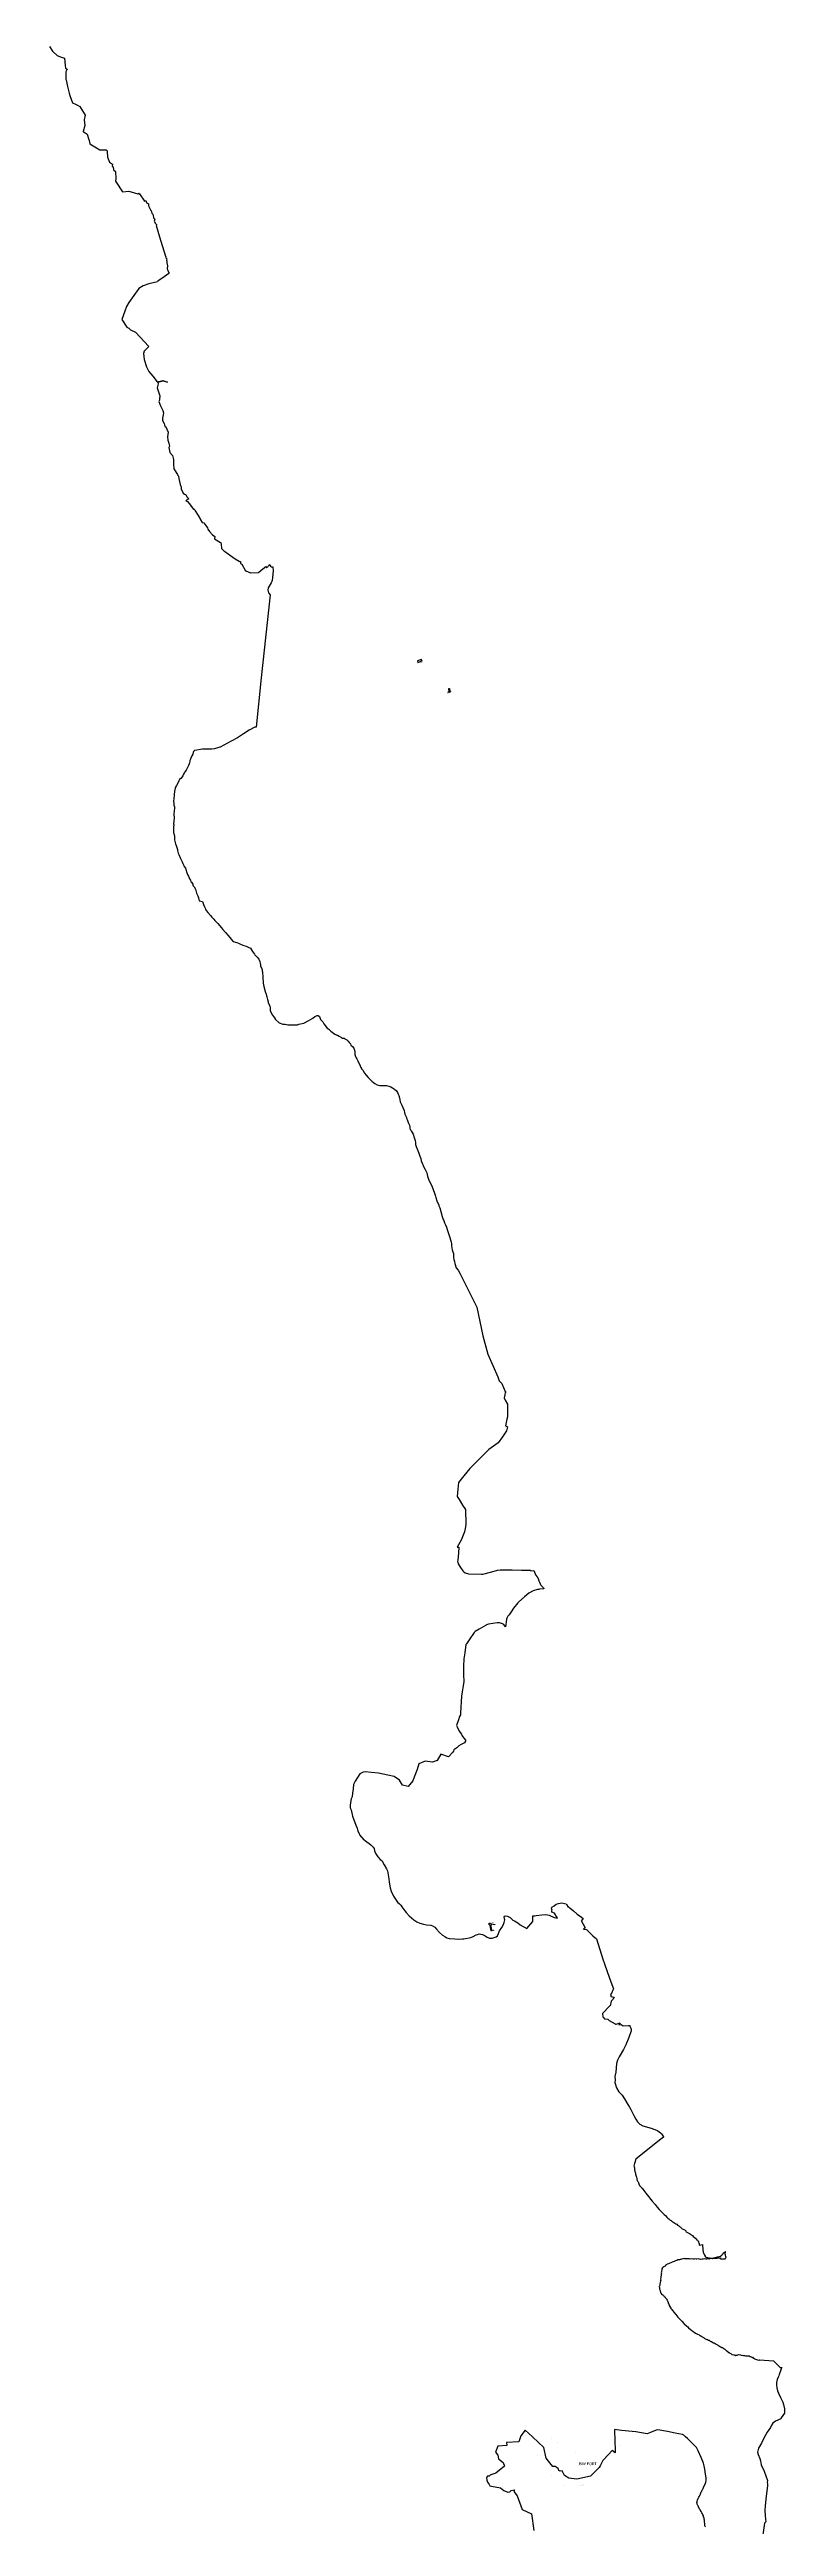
# Model space of a CAD drawing. Header units: metres. Extents: x 291232 to 378809, y 1824167 to 1998918.
# Drawn here: x 300090 to 312870, y 1912717 to 1955818 of the extents above; entities that cross this region are included whole.
import ezdxf

# ---------------------------------------------------------------- set-up
doc = ezdxf.new("R2010")
doc.units = ezdxf.units.M
for name, color, linetype in [('DISTRICT BOUNDRY', 86, 'Continuous'), ('PORT', 5, 'Continuous'), ('PORT TEXT', 7, 'Continuous')]:
    doc.layers.add(name, color=color, linetype=linetype)
doc.styles.get("Standard").update_dxf_attribs({"font": 'calibri.ttf'})

msp = doc.modelspace()

# ---------------------------------------------------------------- linework, layer by layer
at = {"layer": 'DISTRICT BOUNDRY'}
for points in [[(300090, 1955869, 0), (300140, 1955788, 0), (300155, 1955777, 0), (300221, 1955714, 0), (300263, 1955697, 0), (300348, 1955670, 0), (300361, 1955540, 0), (300369, 1955493, 0), (300395, 1955474, 0), (300373, 1955430, 0), (300371, 1955425, 0), (300374, 1955415, 0), (300374, 1955342, 0), (300373, 1955303, 0), (300377, 1955292, 0), (300403, 1955174, 0), (300433, 1955058, 0), (300444, 1955018, 0), (300487, 1954889, 0), (300542, 1954867, 0), (300573, 1954850, 0), (300616, 1954828, 0), (300711, 1954678, 0), (300693, 1954595, 0), (300703, 1954497, 0), (300677, 1954391, 0), (300676, 1954388, 0), (300692, 1954382, 0), (300744, 1954346, 0), (300753, 1954311, 0), (300758, 1954305, 0), (300779, 1954232, 0), (300790, 1954176, 0), (300965, 1954070, 0), (301027, 1954071, 0), (301077, 1954073, 0), (301080, 1954069, 0), (301090, 1954055, 0), (301090, 1954042, 0), (301095, 1953943, 0), (301132, 1953856, 0), (301185, 1953821, 0), (301179, 1953791, 0), (301195, 1953778, 0), (301202, 1953724, 0), (301235, 1953698, 0), (301240, 1953565, 0), (301239, 1953530, 0), (301248, 1953509, 0), (301359, 1953339, 0), (301466, 1953356, 0), (301624, 1953308, 0), (301642, 1953320, 0), (301649, 1953310, 0), (301652, 1953303, 0), (301654, 1953304, 0), (301740, 1953177, 0), (301763, 1953193, 0), (301777, 1953156, 0), (301778, 1953152, 0), (301809, 1953132, 0), (301812, 1953098, 0), (301853, 1953015, 0), (301854, 1953014, 0), (301871, 1952972, 0), (301888, 1952954, 0), (301890, 1952935, 0), (301897, 1952890, 0), (301918, 1952864, 0), (301911, 1952833, 0), (301931, 1952790, 0), (301950, 1952776, 0), (301949, 1952765, 0), (301950, 1952763, 0), (301954, 1952756, 0), (301943, 1952753, 0), (302002, 1952558, 0), (302049, 1952409, 0), (302112, 1952207, 0), (302112, 1952198, 0), (302113, 1952194, 0), (302128, 1952176, 0), (302123, 1952152, 0), (302131, 1952133, 0), (302129, 1952107, 0), (302143, 1952052, 0), (302136, 1952000, 0), (302140, 1951992, 0), (302160, 1951941, 0), (302173, 1951928, 0), (302160, 1951926, 0), (302162, 1951919, 0), (302082, 1951864, 0), (301973, 1951788, 0), (301965, 1951777, 0), (301819, 1951738, 0), (301716, 1951705, 0), (301643, 1951660, 0), (301468, 1951414, 0), (301430, 1951348, 0), (301397, 1951264, 0), (301348, 1951123, 0), (301436, 1950988, 0), (301467, 1950969, 0), (301497, 1950941, 0), (301583, 1950902, 0), (301817, 1950648, 0), (301736, 1950568, 0), (301726, 1950531, 0), (301736, 1950422, 0), (301778, 1950297, 0), (301819, 1950217, 0), (301885, 1950132, 0), (301960, 1950034, 0), (302059, 1950057, 0), (302140, 1950030, 0), (302067, 1950046, 0), (301972, 1950022, 0), (301977, 1950003, 0), (301961, 1949933, 0), (302010, 1949794, 0), (302006, 1949768, 0), (302003, 1949750, 0), (301999, 1949717, 0), (301992, 1949695, 0), (302020, 1949620, 0), (302059, 1949539, 0), (302070, 1949498, 0), (302065, 1949464, 0), (302054, 1949402, 0), (302055, 1949361, 0), (302081, 1949312, 0), (302089, 1949287, 0), (302092, 1949259, 0), (302110, 1949255, 0), (302113, 1949255, 0), (302130, 1949214, 0), (302154, 1949158, 0), (302138, 1949077, 0), (302145, 1949020, 0), (302164, 1948969, 0), (302173, 1948914, 0), (302164, 1948893, 0), (302182, 1948803, 0), (302228, 1948755, 0), (302248, 1948683, 0), (302248, 1948649, 0), (302245, 1948601, 0), (302252, 1948519, 0), (302315, 1948423, 0), (302320, 1948406, 0), (302330, 1948395, 0), (302338, 1948352, 0), (302364, 1948250, 0), (302380, 1948204, 0), (302377, 1948173, 0), (302416, 1948099, 0), (302434, 1948080, 0), (302458, 1948076, 0), (302476, 1948037, 0), (302513, 1948001, 0), (302459, 1947965, 0), (302486, 1947955, 0), (302538, 1947887, 0), (302561, 1947859, 0), (302565, 1947859, 0), (302593, 1947815, 0), (302603, 1947824, 0), (302622, 1947793, 0), (302672, 1947707, 0), (302712, 1947642, 0), (302714, 1947638, 0), (302716, 1947635, 0), (302744, 1947589, 0), (302775, 1947581, 0), (302808, 1947535, 0), (302837, 1947496, 0), (302840, 1947469, 0), (302874, 1947432, 0), (302924, 1947374, 0), (302925, 1947373, 0), (302963, 1947347, 0), (302961, 1947306, 0), (303060, 1947242, 0), (303068, 1947237, 0), (303072, 1947205, 0), (303082, 1947138, 0), (303128, 1947088, 0), (303130, 1947087, 0), (303197, 1947040, 0), (303315, 1946957, 0), (303388, 1946914, 0), (303392, 1946911, 0), (303411, 1946911, 0), (303408, 1946875, 0), (303433, 1946864, 0), (303498, 1946748, 0), (303506, 1946745, 0), (303587, 1946713, 0), (303591, 1946712, 0), (303719, 1946716, 0), (303724, 1946716, 0), (303801, 1946782, 0), (303849, 1946823, 0), (303862, 1946802, 0), (303868, 1946807, 0), (303876, 1946813, 0), (303883, 1946819, 0), (303894, 1946827, 0), (303899, 1946831, 0), (303910, 1946839, 0), (303904, 1946847, 0), (303915, 1946854, 0), (303919, 1946856, 0), (303932, 1946827, 0), (303948, 1946818, 0), (303970, 1946819, 0), (303978, 1946745, 0), (303961, 1946579, 0), (303942, 1946538, 0), (303890, 1946451, 0), (303888, 1946412, 0), (303897, 1946362, 0), (303926, 1946330, 0), (303772, 1944885, 0), (303681, 1944027, 0), (303659, 1944025, 0), (303564, 1943975, 0), (303463, 1943911, 0), (303361, 1943842, 0), (303246, 1943785, 0), (303055, 1943679, 0), (303052, 1943676, 0), (302959, 1943652, 0), (302911, 1943644, 0), (302815, 1943644, 0), (302751, 1943641, 0), (302619, 1943623, 0), (302611, 1943622, 0), (302600, 1943609, 0), (302595, 1943603, 0), (302587, 1943587, 0), (302579, 1943556, 0), (302562, 1943526, 0), (302547, 1943488, 0), (302542, 1943468, 0), (302531, 1943446, 0), (302531, 1943429, 0), (302522, 1943406, 0), (302519, 1943388, 0), (302504, 1943358, 0), (302491, 1943324, 0), (302471, 1943291, 0), (302467, 1943280, 0), (302445, 1943249, 0), (302434, 1943236, 0), (302422, 1943211, 0), (302407, 1943182, 0), (302397, 1943160, 0), (302374, 1943132, 0), (302352, 1943113, 0), (302337, 1943095, 0), (302325, 1943062, 0), (302299, 1943011, 0), (302281, 1942982, 0), (302272, 1942965, 0), (302262, 1942910, 0), (302256, 1942848, 0), (302251, 1942778, 0), (302246, 1942747, 0), (302249, 1942695, 0), (302252, 1942667, 0), (302260, 1942641, 0), (302261, 1942611, 0), (302256, 1942575, 0), (302252, 1942507, 0), (302254, 1942455, 0), (302250, 1942387, 0), (302248, 1942345, 0), (302250, 1942327, 0), (302244, 1942284, 0), (302244, 1942231, 0), (302247, 1942216, 0), (302247, 1942199, 0), (302253, 1942173, 0), (302261, 1942137, 0), (302261, 1942111, 0), (302263, 1942066, 0), (302272, 1942022, 0), (302281, 1941994, 0), (302293, 1941965, 0), (302306, 1941931, 0), (302312, 1941898, 0), (302314, 1941880, 0), (302324, 1941832, 0), (302336, 1941808, 0), (302365, 1941739, 0), (302398, 1941682, 0), (302407, 1941653, 0), (302420, 1941630, 0), (302427, 1941618, 0), (302433, 1941600, 0), (302452, 1941574, 0), (302466, 1941534, 0), (302470, 1941511, 0), (302485, 1941479, 0), (302495, 1941451, 0), (302506, 1941432, 0), (302516, 1941403, 0), (302521, 1941387, 0), (302539, 1941362, 0), (302549, 1941341, 0), (302553, 1941328, 0), (302558, 1941327, 0), (302579, 1941293, 0), (302583, 1941285, 0), (302590, 1941268, 0), (302605, 1941250, 0), (302629, 1941209, 0), (302647, 1941137, 0), (302666, 1941090, 0), (302678, 1941054, 0), (302688, 1941026, 0), (302691, 1941005, 0), (302751, 1940994, 0), (302753, 1940975, 0), (302767, 1940943, 0), (302787, 1940901, 0), (302804, 1940864, 0), (302816, 1940836, 0), (302841, 1940799, 0), (302887, 1940747, 0), (302911, 1940722, 0), (302947, 1940686, 0), (302965, 1940663, 0), (302991, 1940635, 0), (303014, 1940608, 0), (303050, 1940567, 0), (303073, 1940538, 0), (303102, 1940505, 0), (303147, 1940456, 0), (303191, 1940409, 0), (303224, 1940367, 0), (303249, 1940335, 0), (303271, 1940306, 0), (303291, 1940296, 0), (303317, 1940286, 0), (303347, 1940277, 0), (303378, 1940265, 0), (303424, 1940246, 0), (303466, 1940230, 0), (303510, 1940213, 0), (303545, 1940196, 0), (303583, 1940178, 0), (303620, 1940121, 0), (303653, 1940078, 0), (303662, 1940065, 0), (303701, 1940026, 0), (303728, 1939991, 0), (303749, 1939947, 0), (303752, 1939916, 0), (303758, 1939900, 0), (303761, 1939872, 0), (303784, 1939819, 0), (303788, 1939805, 0), (303787, 1939786, 0), (303791, 1939768, 0), (303797, 1939674, 0), (303803, 1939569, 0), (303816, 1939513, 0), (303842, 1939427, 0), (303856, 1939379, 0), (303861, 1939350, 0), (303866, 1939333, 0), (303880, 1939288, 0), (303889, 1939245, 0), (303889, 1939233, 0), (303922, 1939172, 0), (303927, 1939144, 0), (303929, 1939099, 0), (303936, 1939069, 0), (303966, 1939013, 0), (304001, 1938971, 0), (304019, 1938939, 0), (304081, 1938884, 0), (304147, 1938859, 0), (304187, 1938857, 0), (304234, 1938849, 0), (304260, 1938844, 0), (304268, 1938845, 0), (304399, 1938849, 0), (304426, 1938856, 0), (304511, 1938875, 0), (304590, 1938919, 0), (304666, 1938965, 0), (304704, 1938994, 0), (304743, 1939007, 0), (304759, 1939007, 0), (304785, 1938992, 0), (304804, 1938942, 0), (304818, 1938921, 0), (304843, 1938899, 0), (304860, 1938866, 0), (304918, 1938790, 0), (304949, 1938771, 0), (304983, 1938735, 0), (305025, 1938702, 0), (305052, 1938686, 0), (305075, 1938672, 0), (305082, 1938675, 0), (305099, 1938668, 0), (305126, 1938649, 0), (305166, 1938627, 0), (305187, 1938614, 0), (305204, 1938613, 0), (305206, 1938616, 0), (305214, 1938612, 0), (305223, 1938602, 0), (305261, 1938584, 0), (305280, 1938561, 0), (305303, 1938539, 0), (305322, 1938517, 0), (305331, 1938495, 0), (305360, 1938469, 0), (305383, 1938440, 0), (305394, 1938406, 0), (305397, 1938377, 0), (305400, 1938351, 0), (305399, 1938342, 0), (305401, 1938334, 0), (305400, 1938328, 0), (305409, 1938296, 0), (305422, 1938275, 0), (305433, 1938254, 0), (305451, 1938222, 0), (305494, 1938131, 0), (305503, 1938106, 0), (305513, 1938089, 0), (305516, 1938081, 0), (305535, 1938056, 0), (305565, 1938007, 0), (305593, 1937970, 0), (305628, 1937929, 0), (305670, 1937889, 0), (305698, 1937862, 0), (305720, 1937848, 0), (305723, 1937846, 0), (305749, 1937825, 0), (305789, 1937802, 0), (305832, 1937793, 0), (305852, 1937791, 0), (305868, 1937791, 0), (305933, 1937793, 0), (305948, 1937789, 0), (305989, 1937782, 0), (306025, 1937767, 0), (306056, 1937751, 0), (306086, 1937729, 0), (306122, 1937697, 0), (306140, 1937669, 0), (306152, 1937643, 0), (306165, 1937616, 0), (306178, 1937575, 0), (306184, 1937544, 0), (306187, 1937506, 0), (306196, 1937483, 0), (306216, 1937447, 0), (306236, 1937407, 0), (306255, 1937356, 0), (306264, 1937321, 0), (306271, 1937295, 0), (306278, 1937270, 0), (306296, 1937234, 0), (306298, 1937224, 0), (306309, 1937201, 0), (306329, 1937149, 0), (306349, 1937103, 0), (306355, 1937066, 0), (306354, 1937047, 0), (306362, 1937024, 0), (306372, 1937014, 0), (306380, 1937002, 0), (306397, 1936975, 0), (306412, 1936943, 0), (306431, 1936885, 0), (306442, 1936854, 0), (306446, 1936833, 0), (306451, 1936801, 0), (306455, 1936766, 0), (306463, 1936732, 0), (306488, 1936674, 0), (306509, 1936615, 0), (306529, 1936564, 0), (306544, 1936520, 0), (306554, 1936481, 0), (306568, 1936438, 0), (306599, 1936368, 0), (306623, 1936332, 0), (306637, 1936297, 0), (306650, 1936269, 0), (306664, 1936213, 0), (306667, 1936195, 0), (306683, 1936146, 0), (306723, 1936078, 0), (306743, 1936030, 0), (306782, 1935918, 0), (306800, 1935867, 0), (306806, 1935844, 0), (306823, 1935785, 0), (306858, 1935706, 0), (306862, 1935696, 0), (306862, 1935696, 0), (306876, 1935662, 0), (306894, 1935597, 0), (306915, 1935509, 0), (306935, 1935461, 0), (306947, 1935441, 0), (306959, 1935400, 0), (306974, 1935367, 0), (306991, 1935327, 0), (307005, 1935286, 0), (307027, 1935213, 0), (307038, 1935182, 0), (307050, 1935147, 0), (307062, 1935106, 0), (307073, 1935063, 0), (307079, 1935039, 0), (307082, 1935004, 0), (307085, 1934969, 0), (307091, 1934933, 0), (307103, 1934895, 0), (307112, 1934866, 0), (307114, 1934849, 0), (307115, 1934826, 0), (307117, 1934798, 0), (307122, 1934765, 0), (307132, 1934730, 0), (307137, 1934693, 0), (307159, 1934621, 0), (307194, 1934579, 0), (307194, 1934579, 0), (307229, 1934513, 0), (307522, 1933932, 0), (307625, 1933436, 0), (307714, 1933116, 0), (307883, 1932721, 0), (307907, 1932653, 0), (307954, 1932603, 0), (308011, 1932469, 0), (308030, 1932455, 0), (308016, 1932444, 0), (308008, 1932419, 0), (308007, 1932409, 0), (308007, 1932408, 0), (307994, 1932357, 0), (308014, 1932313, 0), (308054, 1932249, 0), (308052, 1932214, 0), (308054, 1932153, 0), (308052, 1932121, 0), (308055, 1932072, 0), (308052, 1932034, 0), (308053, 1932028, 0), (308045, 1931987, 0), (308018, 1931867, 0), (308054, 1931851, 0), (308037, 1931780, 0), (307967, 1931676, 0), (307891, 1931575, 0), (307729, 1931459, 0), (307631, 1931358, 0), (307510, 1931238, 0), (307399, 1931124, 0), (307292, 1930999, 0), (307199, 1930885, 0), (307190, 1930768, 0), (307179, 1930642, 0), (307216, 1930586, 0), (307272, 1930490, 0), (307325, 1930413, 0), (307325, 1930339, 0), (307328, 1930226, 0), (307331, 1930163, 0), (307326, 1930114, 0), (307306, 1930027, 0), (307247, 1929878, 0), (307179, 1929759, 0), (307206, 1929755, 0), (307200, 1929658, 0), (307190, 1929529, 0), (307187, 1929509, 0), (307188, 1929494, 0), (307197, 1929469, 0), (307238, 1929406, 0), (307277, 1929348, 0), (307281, 1929339, 0), (307294, 1929329, 0), (307317, 1929313, 0), (307373, 1929295, 0), (307603, 1929290, 0), (307627, 1929289, 0), (307784, 1929331, 0), (307880, 1929357, 0), (307927, 1929362, 0), (308135, 1929362, 0), (308298, 1929359, 0), (308453, 1929356, 0), (308461, 1929345, 0), (308510, 1929351, 0), (308533, 1929295, 0), (308543, 1929274, 0), (308570, 1929239, 0), (308590, 1929203, 0), (308592, 1929187, 0), (308596, 1929172, 0), (308610, 1929150, 0), (308619, 1929121, 0), (308631, 1929099, 0), (308643, 1929086, 0), (308665, 1929067, 0), (308682, 1929051, 0), (308685, 1929031, 0), (308683, 1929032, 0), (308613, 1929028, 0), (308592, 1929022, 0), (308577, 1929023, 0), (308501, 1929000, 0), (308425, 1928958, 0), (308350, 1928895, 0), (308250, 1928807, 0), (308233, 1928791, 0), (308161, 1928697, 0), (308106, 1928618, 0), (308082, 1928583, 0), (308062, 1928558, 0), (308043, 1928522, 0), (308039, 1928503, 0), (308036, 1928498, 0), (308020, 1928370, 0), (307990, 1928411, 0), (307967, 1928425, 0), (307914, 1928442, 0), (307892, 1928444, 0), (307873, 1928439, 0), (307723, 1928420, 0), (307689, 1928409, 0), (307682, 1928403, 0), (307560, 1928332, 0), (307494, 1928293, 0), (307473, 1928273, 0), (307388, 1928148, 0), (307340, 1928076, 0), (307332, 1928062, 0), (307310, 1927917, 0), (307296, 1927815, 0), (307290, 1927687, 0), (307287, 1927644, 0), (307290, 1927538, 0), (307295, 1927418, 0), (307282, 1927343, 0), (307264, 1927243, 0), (307254, 1927167, 0), (307239, 1926875, 0), (307238, 1926843, 0), (307220, 1926812, 0), (307203, 1926756, 0), (307168, 1926657, 0), (307176, 1926634, 0), (307211, 1926556, 0), (307252, 1926505, 0), (307260, 1926479, 0), (307321, 1926400, 0), (307326, 1926380, 0), (307305, 1926355, 0), (307250, 1926327, 0), (307207, 1926298, 0), (307171, 1926264, 0), (307123, 1926233, 0), (307114, 1926206, 0), (307101, 1926192, 0), (307027, 1926112, 0), (306892, 1926157, 0), (306832, 1926046, 0), (306750, 1926018, 0), (306623, 1926035, 0), (306514, 1925985, 0), (306482, 1925891, 0), (306433, 1925758, 0), (306406, 1925692, 0), (306325, 1925593, 0), (306226, 1925614, 0), (306176, 1925702, 0), (306082, 1925767, 0), (305972, 1925788, 0), (305813, 1925824, 0), (305687, 1925839, 0), (305579, 1925850, 0), (305543, 1925840, 0), (305487, 1925811, 0), (305447, 1925752, 0), (305406, 1925687, 0), (305373, 1925629, 0), (305367, 1925550, 0), (305356, 1925475, 0), (305351, 1925414, 0), (305335, 1925381, 0), (305322, 1925315, 0), (305315, 1925263, 0), (305317, 1925222, 0), (305334, 1925186, 0), (305358, 1925075, 0), (305416, 1924922, 0), (305440, 1924868, 0), (305453, 1924816, 0), (305475, 1924777, 0), (305481, 1924751, 0), (305555, 1924666, 0), (305577, 1924651, 0), (305613, 1924625, 0), (305643, 1924608, 0), (305676, 1924580, 0), (305716, 1924539, 0), (305736, 1924512, 0), (305743, 1924474, 0), (305762, 1924424, 0), (305798, 1924369, 0), (305839, 1924324, 0), (305869, 1924306, 0), (305872, 1924292, 0), (305911, 1924231, 0), (305948, 1924162, 0), (305965, 1924126, 0), (305988, 1923988, 0), (305994, 1923931, 0), (306013, 1923831, 0), (306029, 1923770, 0), (306071, 1923687, 0), (306104, 1923634, 0), (306132, 1923598, 0), (306142, 1923581, 0), (306174, 1923551, 0), (306198, 1923528, 0), (306215, 1923501, 0), (306266, 1923427, 0), (306291, 1923403, 0), (306346, 1923341, 0), (306427, 1923276, 0), (306478, 1923240, 0), (306531, 1923215, 0), (306591, 1923198, 0), (306645, 1923185, 0), (306719, 1923179, 0), (306749, 1923170, 0), (306789, 1923143, 0), (306820, 1923112, 0), (306874, 1923050, 0), (306922, 1923008, 0), (306962, 1922982, 0), (306999, 1922959, 0), (307040, 1922948, 0), (307136, 1922942, 0), (307194, 1922938, 0), (307269, 1922940, 0), (307295, 1922944, 0), (307325, 1922946, 0), (307385, 1922961, 0), (307416, 1922966, 0), (307459, 1922986, 0), (307511, 1923015, 0), (307533, 1923017, 0), (307562, 1923032, 0), (307617, 1923016, 0), (307664, 1922994, 0), (307702, 1922969, 0), (307741, 1922954, 0), (307787, 1922957, 0), (307824, 1922963, 0), (307855, 1922976, 0), (307880, 1922997, 0), (307900, 1923034, 0), (307917, 1923084, 0), (307956, 1923141, 0), (307978, 1923183, 0), (307996, 1923225, 0), (308003, 1923248, 0), (308005, 1923271, 0), (307999, 1923292, 0), (307998, 1923330, 0), (308011, 1923341, 0), (308053, 1923335, 0), (308098, 1923313, 0), (308148, 1923269, 0), (308177, 1923255, 0), (308234, 1923222, 0), (308275, 1923188, 0), (308391, 1923121, 0), (308492, 1923242, 0), (308493, 1923344, 0), (308527, 1923340, 0), (308552, 1923348, 0), (308648, 1923361, 0), (308718, 1923365, 0), (308779, 1923353, 0), (308868, 1923314, 0), (308921, 1923304, 0), (308917, 1923313, 0), (308896, 1923351, 0), (308890, 1923363, 0), (308871, 1923390, 0), (308824, 1923407, 0), (308826, 1923427, 0), (308828, 1923452, 0), (308827, 1923451, 0), (308828, 1923452, 0), (308817, 1923458, 0), (308826, 1923495, 0), (308868, 1923515, 0), (308898, 1923545, 0), (308942, 1923558, 0), (308969, 1923562, 0), (308994, 1923567, 0), (309072, 1923554, 0), (309079, 1923541, 0), (309109, 1923496, 0), (309117, 1923498, 0), (309120, 1923496, 0), (309139, 1923482, 0), (309200, 1923429, 0), (309204, 1923428, 0), (309260, 1923375, 0), (309264, 1923371, 0), (309342, 1923318, 0), (309367, 1923297, 0), (309348, 1923270, 0), (309332, 1923260, 0), (309402, 1923133, 0), (309378, 1923110, 0), (309428, 1923107, 0), (309538, 1922996, 0), (309599, 1922940, 0), (309711, 1922586, 0), (309738, 1922509, 0), (309789, 1922377, 0), (309853, 1922192, 0), (309897, 1922070, 0), (309893, 1922062, 0), (309888, 1922052, 0), (309885, 1922046, 0), (309881, 1922035, 0), (309876, 1922026, 0), (309873, 1922018, 0), (309869, 1922008, 0), (309866, 1922002, 0), (309862, 1921995, 0), (309852, 1921977, 0), (309847, 1921969, 0), (309849, 1921960, 0), (309850, 1921954, 0), (309853, 1921939, 0), (309906, 1921927, 0), (309906, 1921927, 0), (309885, 1921885, 0), (309858, 1921857, 0), (309838, 1921777, 0), (309835, 1921774, 0), (309705, 1921641, 0), (309710, 1921584, 0), (309729, 1921570, 0), (309741, 1921553, 0), (309799, 1921546, 0), (309824, 1921521, 0), (309926, 1921463, 0), (309932, 1921456, 0), (309945, 1921458, 0), (309962, 1921465, 0), (310016, 1921480, 0), (309992, 1921445, 0), (310030, 1921453, 0), (310068, 1921429, 0), (310157, 1921432, 0), (310180, 1921433, 0), (310184, 1921433, 0), (310184, 1921423, 0), (310201, 1921389, 0), (310203, 1921368, 0), (310205, 1921344, 0), (310166, 1921225, 0), (310114, 1921096, 0), (310073, 1921016, 0), (309997, 1920887, 0), (309969, 1920832, 0), (309949, 1920774, 0), (309937, 1920623, 0), (309922, 1920547, 0), (309925, 1920481, 0), (309923, 1920442, 0), (309949, 1920347, 0), (309989, 1920282, 0), (310020, 1920253, 0), (310047, 1920222, 0), (310089, 1920161, 0), (310146, 1920061, 0), (310178, 1920014, 0), (310196, 1919975, 0), (310250, 1919867, 0), (310283, 1919804, 0), (310315, 1919761, 0), (310355, 1919717, 0), (310407, 1919687, 0), (310551, 1919647, 0), (310647, 1919615, 0), (310670, 1919603, 0), (310712, 1919565, 0), (310731, 1919548, 0), (310768, 1919497, 0), (310769, 1919492, 0), (310698, 1919441, 0), (310288, 1919106, 0), (310252, 1918990, 0), (310255, 1918983, 0), (310255, 1918972, 0), (310261, 1918964, 0), (310260, 1918957, 0), (310263, 1918950, 0), (310261, 1918938, 0), (310264, 1918930, 0), (310264, 1918919, 0), (310268, 1918914, 0), (310269, 1918904, 0), (310268, 1918892, 0), (310272, 1918884, 0), (310273, 1918873, 0), (310277, 1918869, 0), (310277, 1918861, 0), (310281, 1918853, 0), (310282, 1918843, 0), (310286, 1918836, 0), (310285, 1918825, 0), (310291, 1918817, 0), (310291, 1918806, 0), (310296, 1918800, 0), (310301, 1918768, 0), (310306, 1918757, 0), (310305, 1918748, 0), (310315, 1918728, 0), (310322, 1918722, 0), (310325, 1918713, 0), (310331, 1918703, 0), (310334, 1918687, 0), (310338, 1918683, 0), (310340, 1918671, 0), (310343, 1918666, 0), (310343, 1918660, 0), (310350, 1918653, 0), (310353, 1918644, 0), (310360, 1918642, 0), (310362, 1918637, 0), (310367, 1918633, 0), (310375, 1918631, 0), (310387, 1918607, 0), (310394, 1918602, 0), (310427, 1918565, 0), (310462, 1918515, 0), (310508, 1918459, 0), (310545, 1918407, 0), (310570, 1918378, 0), (310621, 1918320, 0), (310656, 1918275, 0), (310692, 1918235, 0), (310719, 1918202, 0), (310730, 1918191, 0), (310780, 1918147, 0), (310808, 1918121, 0), (310827, 1918101, 0), (310844, 1918084, 0), (310858, 1918071, 0), (310872, 1918056, 0), (310880, 1918049, 0), (310899, 1918039, 0), (310910, 1918029, 0), (310931, 1918018, 0), (310947, 1918004, 0), (310966, 1917997, 0), (310979, 1917984, 0), (310998, 1917975, 0), (311013, 1917961, 0), (311032, 1917951, 0), (311043, 1917938, 0), (311055, 1917931, 0), (311062, 1917924, 0), (311074, 1917915, 0), (311084, 1917905, 0), (311091, 1917899, 0), (311110, 1917892, 0), (311118, 1917884, 0), (311132, 1917879, 0), (311145, 1917873, 0), (311153, 1917864, 0), (311158, 1917854, 0), (311163, 1917844, 0), (311196, 1917824, 0), (311218, 1917813, 0), (311237, 1917803, 0), (311250, 1917790, 0), (311269, 1917779, 0), (311281, 1917764, 0), (311298, 1917754, 0), (311321, 1917733, 0), (311339, 1917710, 0), (311356, 1917697, 0), (311363, 1917685, 0), (311374, 1917675, 0), (311377, 1917664, 0), (311384, 1917655, 0), (311386, 1917635, 0), (311389, 1917632, 0), (311387, 1917610, 0), (311447, 1917625, 0), (311445, 1917606, 0), (311449, 1917543, 0), (311459, 1917490, 0), (311474, 1917449, 0), (311490, 1917419, 0), (311494, 1917412, 0), (311494, 1917412, 0), (311506, 1917405, 0), (311518, 1917399, 0), (311528, 1917395, 0), (311533, 1917395, 0), (311535, 1917393, 0), (311538, 1917393, 0), (311540, 1917392, 0), (311547, 1917392, 0), (311550, 1917391, 0), (311557, 1917391, 0), (311562, 1917389, 0), (311564, 1917389, 0), (311566, 1917388, 0), (311572, 1917388, 0), (311578, 1917387, 0), (311589, 1917387, 0), (311592, 1917388, 0), (311600, 1917388, 0), (311604, 1917388, 0), (311610, 1917388, 0), (311612, 1917388, 0), (311626, 1917387, 0), (311634, 1917388, 0), (311635, 1917389, 0), (311638, 1917389, 0), (311645, 1917390, 0), (311649, 1917390, 0), (311654, 1917392, 0), (311661, 1917393, 0), (311664, 1917395, 0), (311671, 1917395, 0), (311675, 1917397, 0), (311679, 1917398, 0), (311683, 1917400, 0), (311687, 1917402, 0), (311691, 1917402, 0), (311693, 1917404, 0), (311697, 1917405, 0), (311700, 1917405, 0), (311707, 1917407, 0), (311715, 1917407, 0), (311716, 1917409, 0), (311721, 1917409, 0), (311726, 1917411, 0), (311728, 1917411, 0), (311731, 1917413, 0), (311735, 1917412, 0), (311739, 1917414, 0), (311743, 1917413, 0), (311748, 1917416, 0), (311754, 1917415, 0), (311761, 1917418, 0), (311763, 1917421, 0), (311765, 1917422, 0), (311767, 1917425, 0), (311770, 1917427, 0), (311772, 1917430, 0), (311775, 1917432, 0), (311778, 1917436, 0), (311781, 1917438, 0), (311782, 1917441, 0), (311785, 1917443, 0), (311788, 1917448, 0), (311790, 1917450, 0), (311798, 1917462, 0), (311802, 1917466, 0), (311804, 1917467, 0), (311805, 1917469, 0), (311807, 1917471, 0), (311812, 1917476, 0), (311815, 1917478, 0), (311818, 1917481, 0), (311821, 1917482, 0), (311826, 1917487, 0), (311836, 1917492, 0), (311838, 1917494, 0), (311841, 1917494, 0), (311844, 1917497, 0), (311849, 1917499, 0), (311850, 1917499, 0), (311847, 1917494, 0), (311840, 1917489, 0), (311838, 1917484, 0), (311838, 1917479, 0), (311835, 1917475, 0), (311835, 1917470, 0), (311834, 1917466, 0), (311835, 1917460, 0), (311835, 1917453, 0), (311838, 1917448, 0), (311838, 1917443, 0), (311840, 1917439, 0), (311840, 1917436, 0), (311847, 1917414, 0), (311849, 1917411, 0), (311850, 1917406, 0), (311849, 1917401, 0), (311848, 1917398, 0), (311844, 1917387, 0), (311842, 1917383, 0), (311841, 1917382, 0), (311840, 1917379, 0), (311839, 1917378, 0), (311837, 1917375, 0), (311837, 1917373, 0), (311834, 1917370, 0), (311829, 1917369, 0), (311821, 1917370, 0), (311816, 1917370, 0), (311811, 1917370, 0), (311806, 1917369, 0), (311798, 1917370, 0), (311795, 1917368, 0), (311772, 1917365, 0), (311770, 1917383, 0), (311755, 1917384, 0), (311744, 1917382, 0), (311732, 1917384, 0), (311717, 1917379, 0), (311700, 1917384, 0), (311687, 1917381, 0), (311674, 1917381, 0), (311656, 1917378, 0), (311637, 1917381, 0), (311618, 1917376, 0), (311590, 1917378, 0), (311571, 1917372, 0), (311558, 1917370, 0), (311532, 1917374, 0), (311513, 1917369, 0), (311504, 1917369, 0), (311481, 1917376, 0), (311456, 1917368, 0), (311438, 1917371, 0), (311410, 1917365, 0), (311391, 1917369, 0), (311369, 1917372, 0), (311349, 1917366, 0), (311332, 1917366, 0), (311311, 1917372, 0), (311295, 1917369, 0), (311285, 1917370, 0), (311255, 1917375, 0), (311231, 1917371, 0), (311214, 1917375, 0), (311195, 1917376, 0), (311179, 1917376, 0), (311163, 1917372, 0), (311149, 1917376, 0), (311136, 1917374, 0), (311124, 1917378, 0), (311105, 1917372, 0), (311088, 1917370, 0), (311071, 1917363, 0), (311059, 1917364, 0), (311043, 1917359, 0), (311018, 1917356, 0), (311000, 1917345, 0), (310973, 1917341, 0), (310951, 1917329, 0), (310919, 1917319, 0), (310896, 1917306, 0), (310876, 1917301, 0), (310854, 1917288, 0), (310833, 1917281, 0), (310820, 1917268, 0), (310803, 1917260, 0), (310794, 1917249, 0), (310780, 1917242, 0), (310773, 1917235, 0), (310753, 1917223, 0), (310748, 1917218, 0), (310739, 1917199, 0), (310739, 1917181, 0), (310732, 1917162, 0), (310733, 1917148, 0), (310728, 1917132, 0), (310730, 1917121, 0), (310728, 1917103, 0), (310728, 1917089, 0), (310725, 1917081, 0), (310720, 1917068, 0), (310722, 1917060, 0), (310719, 1917048, 0), (310717, 1917026, 0), (310719, 1917005, 0), (310710, 1916987, 0), (310712, 1916975, 0), (310706, 1916962, 0), (310708, 1916952, 0), (310704, 1916937, 0), (310705, 1916923, 0), (310705, 1916911, 0), (310700, 1916901, 0), (310694, 1916894, 0), (310693, 1916888, 0), (310695, 1916878, 0), (310699, 1916861, 0), (310700, 1916846, 0), (310705, 1916834, 0), (310706, 1916823, 0), (310710, 1916813, 0), (310712, 1916803, 0), (310716, 1916795, 0), (310722, 1916778, 0), (310739, 1916756, 0), (310753, 1916747, 0), (310761, 1916737, 0), (310772, 1916729, 0), (310778, 1916719, 0), (310789, 1916714, 0), (310794, 1916706, 0), (310798, 1916702, 0), (310804, 1916696, 0), (310808, 1916690, 0), (310813, 1916685, 0), (310816, 1916680, 0), (310824, 1916671, 0), (310830, 1916662, 0), (310831, 1916650, 0), (310838, 1916642, 0), (310841, 1916629, 0), (310848, 1916618, 0), (310850, 1916605, 0), (310858, 1916591, 0), (310858, 1916584, 0), (310858, 1916583, 0), (310858, 1916582, 0), (310863, 1916573, 0), (310863, 1916567, 0), (310865, 1916563, 0), (310882, 1916531, 0), (310893, 1916514, 0), (310892, 1916513, 0), (310914, 1916491, 0), (310923, 1916477, 0), (310932, 1916470, 0), (310943, 1916451, 0), (310979, 1916405, 0), (310997, 1916381, 0), (311018, 1916361, 0), (311053, 1916323, 0), (311084, 1916287, 0), (311118, 1916249, 0), (311125, 1916246, 0), (311173, 1916203, 0), (311189, 1916191, 0), (311199, 1916175, 0), (311234, 1916144, 0), (311253, 1916133, 0), (311281, 1916109, 0), (311299, 1916099, 0), (311323, 1916080, 0), (311337, 1916076, 0), (311347, 1916068, 0), (311356, 1916066, 0), (311388, 1916050, 0), (311396, 1916042, 0), (311407, 1916039, 0), (311416, 1916029, 0), (311428, 1916026, 0), (311437, 1916015, 0), (311449, 1916014, 0), (311462, 1916004, 0), (311473, 1915993, 0), (311482, 1915993, 0), (311494, 1915982, 0), (311507, 1915979, 0), (311518, 1915971, 0), (311531, 1915970, 0), (311549, 1915959, 0), (311560, 1915958, 0), (311571, 1915947, 0), (311580, 1915944, 0), (311588, 1915938, 0), (311603, 1915938, 0), (311609, 1915931, 0), (311639, 1915910, 0), (311647, 1915911, 0), (311655, 1915904, 0), (311663, 1915900, 0), (311685, 1915887, 0), (311708, 1915878, 0), (311718, 1915867, 0), (311727, 1915866, 0), (311735, 1915856, 0), (311745, 1915853, 0), (311752, 1915844, 0), (311762, 1915842, 0), (311774, 1915834, 0), (311790, 1915830, 0), (311802, 1915819, 0), (311812, 1915815, 0), (311822, 1915808, 0), (311830, 1915806, 0), (311858, 1915781, 0), (311871, 1915774, 0), (311902, 1915746, 0), (311911, 1915745, 0), (311920, 1915734, 0), (311935, 1915725, 0), (311955, 1915712, 0), (311990, 1915703, 0), (312000, 1915699, 0), (312009, 1915703, 0), (312023, 1915695, 0), (312037, 1915700, 0), (312049, 1915699, 0), (312060, 1915705, 0), (312077, 1915708, 0), (312103, 1915705, 0), (312116, 1915697, 0), (312136, 1915695, 0), (312145, 1915697, 0), (312159, 1915690, 0), (312173, 1915692, 0), (312190, 1915686, 0), (312197, 1915688, 0), (312240, 1915687, 0), (312246, 1915684, 0), (312256, 1915685, 0), (312270, 1915676, 0), (312281, 1915676, 0), (312302, 1915665, 0), (312315, 1915661, 0), (312327, 1915647, 0), (312338, 1915645, 0), (312351, 1915637, 0), (312367, 1915630, 0), (312385, 1915625, 0), (312402, 1915616, 0), (312425, 1915612, 0), (312428, 1915612, 0), (312436, 1915616, 0), (312678, 1915601, 0), (312795, 1915485, 0), (312822, 1915485, 0), (312814, 1915459, 0), (312795, 1915409, 0), (312778, 1915362, 0), (312778, 1915362, 0), (312770, 1915336, 0), (312763, 1915316, 0), (312746, 1915277, 0), (312733, 1915222, 0), (312732, 1915177, 0), (312740, 1915132, 0), (312751, 1915076, 0), (312764, 1915035, 0), (312804, 1914959, 0), (312841, 1914879, 0), (312854, 1914837, 0), (312865, 1914790, 0), (312870, 1914773, 0), (312870, 1914690, 0), (312813, 1914606, 0), (312809, 1914597, 0), (312805, 1914589, 0), (312714, 1914550, 0), (312670, 1914514, 0), (312638, 1914470, 0), (312628, 1914438, 0), (312571, 1914357, 0), (312511, 1914253, 0), (312470, 1914166, 0), (312421, 1914078, 0), (312404, 1914011, 0), (312414, 1913967, 0), (312440, 1913902, 0), (312455, 1913858, 0), (312467, 1913790, 0), (312518, 1913680, 0), (312545, 1913596, 0), (312574, 1913520, 0), (312572, 1913480, 0), (312577, 1913462, 0), (312575, 1913424, 0), (312551, 1913247, 0), (312532, 1913075, 0), (312530, 1912998, 0), (312534, 1912909, 0), (312539, 1912836, 0), (312547, 1912802, 0), (312548, 1912798, 0), (312522, 1912776, 0), (312452, 1912286, 0)], [(311495, 1912710, 0), (311492, 1912719, 0), (311488, 1912736, 0), (311486, 1912746, 0), (311484, 1912761, 0), (311484, 1912770, 0), (311483, 1912776, 0), (311482, 1912786, 0), (311480, 1912803, 0), (311478, 1912821, 0), (311477, 1912830, 0), (311476, 1912836, 0), (311475, 1912844, 0), (311474, 1912853, 0), (311474, 1912860, 0), (311472, 1912865, 0), (311468, 1912873, 0), (311464, 1912880, 0), (311463, 1912886, 0), (311460, 1912902, 0), (311452, 1912919, 0), (311444, 1912937, 0), (311434, 1912956, 0), (311424, 1912975, 0), (311413, 1912993, 0), (311408, 1913003, 0), (311401, 1913011, 0), (311395, 1913019, 0), (311387, 1913036, 0), (311384, 1913044, 0), (311376, 1913058, 0), (311369, 1913074, 0), (311365, 1913082, 0), (311357, 1913096, 0), (311352, 1913108, 0), (311351, 1913113, 0), (311350, 1913121, 0), (311348, 1913128, 0), (311348, 1913136, 0), (311350, 1913153, 0), (311352, 1913161, 0), (311357, 1913176, 0), (311363, 1913190, 0), (311369, 1913202, 0), (311372, 1913207, 0), (311377, 1913216, 0), (311382, 1913225, 0), (311390, 1913242, 0), (311394, 1913251, 0), (311397, 1913257, 0), (311406, 1913275, 0), (311408, 1913280, 0), (311409, 1913285, 0), (311415, 1913302, 0), (311423, 1913318, 0), (311433, 1913333, 0), (311441, 1913350, 0), (311446, 1913358, 0), (311449, 1913367, 0), (311455, 1913380, 0), (311463, 1913395, 0), (311495, 1913471, 0), (311501, 1913489, 0), (311509, 1913509, 0), (311507, 1913559, 0), (311501, 1913597, 0), (311497, 1913625, 0), (311484, 1913712, 0), (311472, 1913770, 0), (311465, 1913816, 0), (311422, 1913915, 0), (311369, 1914035, 0), (311343, 1914093, 0), (311254, 1914178, 0), (311182, 1914247, 0), (311150, 1914277, 0), (311119, 1914306, 0), (311098, 1914315, 0), (310968, 1914342, 0), (310839, 1914368, 0), (310670, 1914401, 0), (310642, 1914391, 0), (310540, 1914351, 0), (310483, 1914330, 0), (310386, 1914348, 0), (310288, 1914363, 0), (310221, 1914372, 0), (310034, 1914389, 0), (309914, 1914402, 0), (309913, 1914398, 0), (309913, 1914394, 0), (309913, 1914388, 0), (309928, 1914038, 0), (309926, 1914025, 0), (309929, 1914012, 0), (309931, 1914004, 0), (309931, 1914004, 0), (309928, 1913998, 0), (309874, 1914042, 0), (309731, 1913880, 0), (309721, 1913877, 0), (309712, 1913863, 0), (309667, 1913774, 0), (309648, 1913746, 0), (309554, 1913648, 0), (309496, 1913592, 0), (309258, 1913538, 0), (309122, 1913557, 0), (309045, 1913605, 0), (309034, 1913627, 0), (309004, 1913683, 0), (308968, 1913681, 0), (308944, 1913689, 0), (308933, 1913724, 0), (308882, 1913759, 0), (308844, 1913761, 0), (308788, 1913827, 0), (308767, 1913851, 0), (308724, 1913905, 0), (308685, 1914091, 0), (308490, 1914275, 0), (308361, 1914392, 0), (308288, 1914294, 0), (308248, 1914191, 0), (308038, 1914178, 0), (308045, 1914124, 0), (307887, 1914112, 0), (307847, 1914010, 0), (307885, 1913956, 0), (307900, 1913893, 0), (307926, 1913869, 0), (307979, 1913829, 0), (308001, 1913766, 0), (307852, 1913647, 0), (307762, 1913613, 0), (307752, 1913609, 0), (307733, 1913593, 0), (307706, 1913593, 0), (307688, 1913570, 0), (307694, 1913523, 0), (307706, 1913490, 0), (307728, 1913461, 0), (307744, 1913425, 0), (307773, 1913419, 0), (307931, 1913389, 0), (307989, 1913346, 0), (308062, 1913316, 0), (308094, 1913322, 0), (308120, 1913345, 0), (308170, 1913355, 0), (308170, 1913342, 0), (308164, 1913327, 0), (308222, 1913251, 0), (308308, 1913012, 0), (308470, 1912936, 0), (308511, 1912647, 0)]]:
    msp.add_polyline3d(points, dxfattribs=at)
at = {"layer": 'PORT', "flags": 128}
for points in [[(306497, 1945153), (306569, 1945179), (306564, 1945190), (306562, 1945189), (306555, 1945204), (306488, 1945181)], [(307042, 1944647), (307033, 1944700), (307044, 1944702), (307053, 1944648), (307060, 1944649), (307062, 1944642), (307054, 1944639), (307054, 1944633), (307027, 1944628), (307027, 1944647)], [(307733, 1923213), (307835, 1923194), (307834, 1923186), (307777, 1923199), (307764, 1923175), (307770, 1923113), (307778, 1923100), (307812, 1923096), (307809, 1923087), (307781, 1923092), (307782, 1923083), (307772, 1923081), (307772, 1923096), (307762, 1923111), (307755, 1923174), (307732, 1923197)]]:
    msp.add_lwpolyline(points, close=True, dxfattribs=at)
at = {"layer": 'PORT', "const_width": 0.1, "flags": 128}
for points in [[(308351, 1914397), (308355, 1914385), (308364, 1914382), (308370, 1914378), (308373, 1914372), (308375, 1914367), (308374, 1914359), (308370, 1914345), (308367, 1914342), (308382, 1914301), (308289, 1914261), (308247, 1914359)], [(308297, 1914286), (308299, 1914287), (308302, 1914280), (308316, 1914286), (308307, 1914305), (308300, 1914302), (308299, 1914305), (308289, 1914300), (308290, 1914296), (308292, 1914298)]]:
    msp.add_lwpolyline(points, close=True, dxfattribs=at)
at = {"layer": 'PORT', "flags": 128}
msp.add_lwpolyline([(309536, 1913522, 0.1, 0.1, 0), (310021, 1913950, 0.1, 0.1, 0), (310021, 1913977, 0.1, 0.1, 0), (309999, 1913977, 0.1, 0.1, 0), (309995, 1914045, 0.1, 0.1, 0), (310000, 1914062, 0.1, 0.1, 0), (310021, 1914093, 0.1, 0.1, 0), (310050, 1914067, 0.1, 0.1, 0), (310055, 1914072, 0.1, 0.1, 0), (310059, 1914077, 0.1, 0.1, 0), (310065, 1914085, 0.1, 0.1, 0), (309862, 1914269, 0.1, 0.1, 0), (309866, 1914274, 0.1, 0.1, 0), (309874, 1914282, 0.1, 0.1, 0), (309873, 1914283, 0.1, 0.1, 0), (309875, 1914285, 0.1, 0.1, 0), (309867, 1914293, 0.1, 0.1, 0), (309870, 1914296, 0.1, 0.1, 0), (309867, 1914298, 0.1, 0.1, 0), (309865, 1914296, 0.1, 0.1, 0), (309800, 1914353, 0.1, 0.1, 0), (309795, 1914359, 0.1, 0.1, 0), (309791, 1914361, 0.1, 0.1, 0), (309787, 1914362, 0.1, 0.1, 0), (309783, 1914361, 0.1, 0.1, 0), (309780, 1914359, 0.1, 0.1, 0), (309778, 1914356, 0.1, 0.1, 0), (309778, 1914352, 0.1, 0.1, 0), (309778, 1914348, 0.1, 0.1, 0), (309779, 1914345, 0.1, 0.1, 0), (309781, 1914343, 0.1, 0.1, 0), (309378, 1913895, 0.1, 0.1, 0), (309252, 1913974, 0.1, 0.1, 0), (309257, 1913983, 0.1, 0.1, 0), (309034, 1914114, 0.1, 0.1, 0), (308837, 1914239, 0.1, 0.1, 0), (308715, 1914315, 0.1, 0.1, 0), (308596, 1914391, 0.1, 0.1, 0), (308576, 1914358, 0.1, 0.1, 0), (308598, 1914344, 0.1, 0.1, 0), (308593, 1914333, 0.1, 0.1, 0), (308574, 1914329, 0.1, 0.1, 0), (308566, 1914319, 0.1, 0.1, 0), (308551, 1914277, 0.1, 0.1, 0), (308532, 1914249, 0.1, 0.1, 0), (308518, 1914241, 0.1, 0.1, 0), (308502, 1914237, 0.1, 0.1, 0), (308487, 1914236, 0.1, 0.1, 0), (308469, 1914241, 0.1, 0.1, 0), (308445, 1914265, 0.1, 0.1, 0), (308406, 1914285, 0.1, 0.1, 0), (308382, 1914301, 0.1, 0.1, 0), (308289, 1914261, 0.1, 0.1, 0), (308284, 1914255, 0.1, 0.1, 0), (308305, 1914224, 0.1, 0.1, 0), (308331, 1914203, 0.1, 0.1, 0), (308362, 1914184, 0.1, 0.1, 0), (308388, 1914160, 0.1, 0.1, 0), (308433, 1914114, 0.1, 0.1, 0), (308494, 1914049, 0.1, 0.1, 0), (308566, 1913978, 0.1, 0.1, 0), (308608, 1913923, 0.1, 0.1, 0), (308629, 1913877, 0.1, 0.1, 0), (308799, 1913628, 0.1, 0.1, 0), (308879, 1913526, 0.1, 0.1, 0), (308972, 1913433, 0.1, 0.1, 0), (309166, 1913422, 0.1, 0.1, 0), (309260, 1913415, 0.1, 0.1, 0), (309306, 1913423, 0.1, 0.1, 0), (309402, 1913447, 0.1, 0.1, 0), (309480, 1913476, 0.1, 0.1, 0), (309536, 1913522, 0, 0, 0)], format="xyseb", dxfattribs=at)

# ---------------------------------------------------------------- texts
at = {"layer": 'PORT TEXT', "attachment_point": 1}
for s, insert, char_height, width in [('\\A1;DABHOL PORT', (306484, 1945152), 10, 153.25), ('\\A1;SEA PORT', (307007, 1944628), 10, 153.25), ('BORYA JETTY', (307732, 1923227), 10, 96.16), ('JSW PORT', (309286, 1913834), 50, 409.21)]:
    msp.add_mtext(s, dxfattribs=dict(at, insert=insert, char_height=char_height, width=width))

doc.saveas('drawing.dxf')
